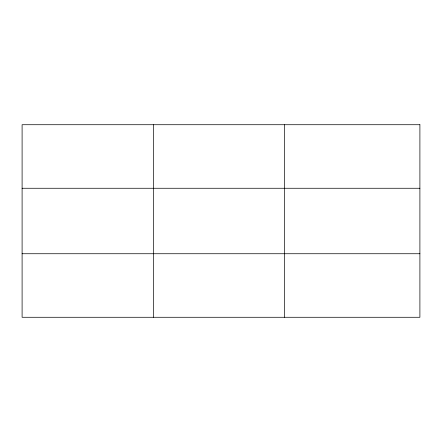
<?xml version="1.0" encoding="UTF-8"?>
<svg xmlns="http://www.w3.org/2000/svg" width="442" height="442" viewBox="0 0 442 442"><rect width="100%" height="100%" fill="white"/><g stroke="black" fill="none" stroke-linecap="round" stroke-linejoin="round"><path stroke-width="0.66" d="M153.374 124.721L153.374 317.279M284.648 124.721L284.648 317.279M22.1 188.264L419.9 188.264M22.1 253.736L419.9 253.736M419.9 124.721L419.9 317.279L22.1 317.279L22.1 124.721L419.9 124.721"/></g></svg>
